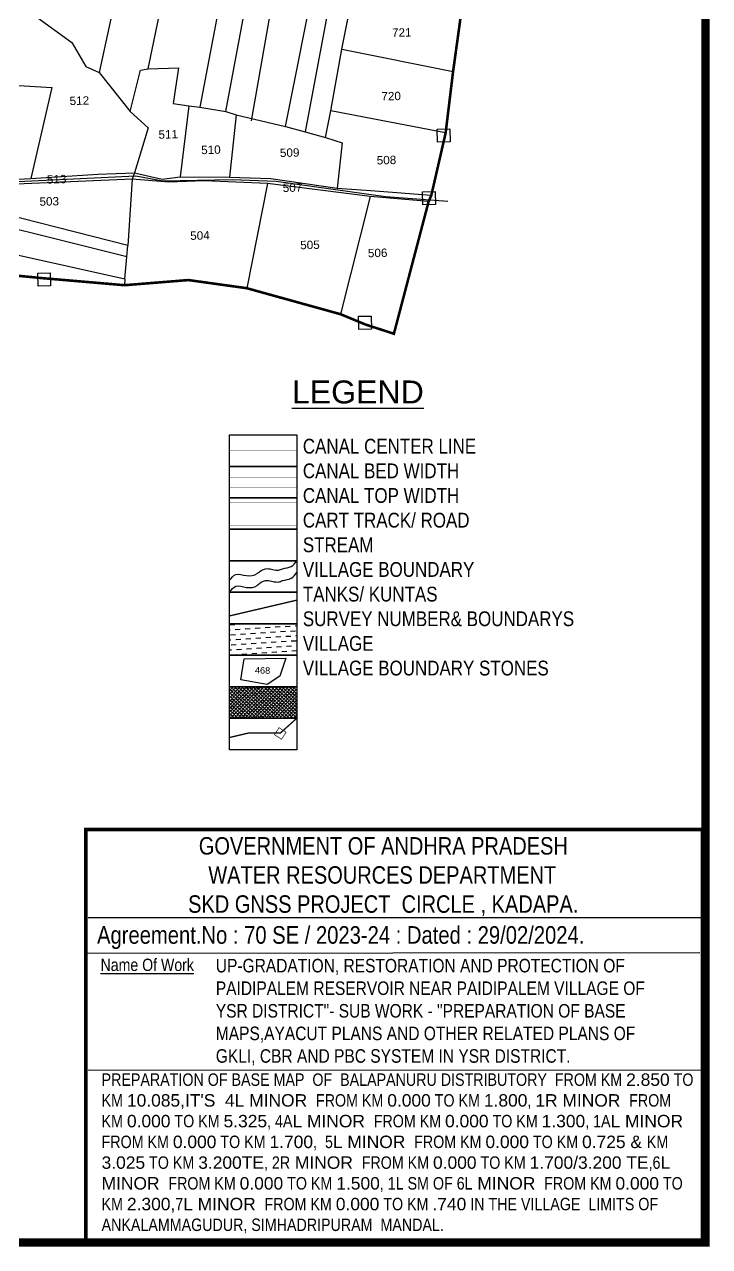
# Model space of a CAD drawing. Header units: millimetres. Extents: x 191939 to 221722, y 1607077 to 1617110.
# Drawn here: x 197034 to 198365, y 1610290 to 1612667 of the extents above; entities that cross this region are included whole.
import ezdxf
from ezdxf.enums import TextEntityAlignment as Align

# ---------------------------------------------------------------- set-up
doc = ezdxf.new("R2010")
doc.units = ezdxf.units.MM
doc.header["$LTSCALE"] = 15
doc.linetypes.add('ACAD_ISO02W100', pattern=[15, 12, -3])
doc.linetypes.add('HIDDEN2', pattern=[0.1875, 0.125, -0.0625])
for name, color, linetype in [('BOUNDRY STONES', 240, 'Continuous'), ('CANAL1', 7, 'Continuous'), ('FRAME 025', 7, 'Continuous'), ('PAPER SIZE', 5, 'Continuous'), ('PLOT', 7, 'Continuous'), ('PLOT NO', 7, 'Continuous'), ('PLOTS NO', 7, 'Continuous'), ('ROADS', 1, 'Continuous'), ('TABLE', 7, 'Continuous'), ('tank', 4, 'Continuous'), ('TITLEBLOCK', 7, 'Continuous'), ('VILLAGE', 7, 'Continuous'), ('VILLAGE BOUNDRY', 5, 'Continuous'), ('VILLAGE STONES', 240, 'Continuous')]:
    doc.layers.add(name, color=color, linetype=linetype)
doc.styles.add('A', font='arial.ttf')
doc.styles.add('ARIALN', font='ARIALN.TTF')
doc.styles.get("Standard").update_dxf_attribs({"font": 'arial.ttf'})

msp = doc.modelspace()

# ---------------------------------------------------------------- hatches: boundary and pattern name
at = {"layer": 'tank'}
h = msp.add_hatch(dxfattribs=at)
h.set_pattern_fill('DASH', color=256, scale=77.763255, angle=3.5405, style=0)
h.set_pattern_definition([(3.5405362, (-297468.716, 525336.951), (9.10157338, 10.3021349), [9.72040692, -9.72040692])])
h.paths.add_polyline_path([(197432.4, 1611501.3), (197562.9, 1611501.3), (197562.9, 1611440.1), (197432.4, 1611440.1)])
at = {"layer": 'VILLAGE', "linetype": 'Continuous'}
h = msp.add_hatch(dxfattribs=at)
h.set_pattern_fill('SACNCR', color=256, scale=52.230973, angle=1.5303, style=0)
h.set_pattern_definition([(46.53031993, (-297468.7164, 525336.9513), (-3.553690313, 3.368753931), []), (46.53031993, (-297465.255, 525337.044), (-3.553690313, 3.368753931), [0, -4.896653744])])
h.paths.add_polyline_path([(197432.4, 1611378.9), (197562.9, 1611378.9), (197562.9, 1611317.6), (197432.4, 1611317.6)])

# ---------------------------------------------------------------- linework, layer by layer
at = {"layer": 'BOUNDRY STONES'}
for points in [[(197835.8, 1612463.1), (197860.3, 1612463.7), (197860.9, 1612438.2), (197836.4, 1612437.6)], [(197807.2, 1612341.5), (197831.7, 1612342.1), (197832.4, 1612316.6), (197807.8, 1612316)], [(197059.6, 1612183), (197084.1, 1612183.7), (197084.7, 1612158.2), (197060.2, 1612157.6)], [(197683, 1612099.2), (197707.6, 1612099.8), (197708.2, 1612074.3), (197683.7, 1612073.7)]]:
    msp.add_lwpolyline(points, close=True, dxfattribs=at)
at = {"layer": 'CANAL1', "color": 1, "linetype": 'HIDDEN2', "ltscale": 100, "const_width": 0.64}
msp.add_lwpolyline([(197432.4, 1611838), (197562.9, 1611838)], dxfattribs=at)
at = {"layer": 'CANAL1', "color": 5, "ltscale": 100, "const_width": 0.64}
for points in [[(197562.9, 1611786.4), (197432.4, 1611786.4)], [(197562.9, 1611767.2), (197432.4, 1611767.2)]]:
    msp.add_lwpolyline(points, dxfattribs=at)
at = {"layer": 'CANAL1', "color": 1, "ltscale": 100, "const_width": 0.64}
for points in [[(197562.9, 1611738), (197432.4, 1611738)], [(197562.9, 1611693.2), (197432.4, 1611693.2)]]:
    msp.add_lwpolyline(points, dxfattribs=at)
at = {"layer": 'FRAME 025', "lineweight": -3}
for points, elevation in [([(197157.9, 1610930.4), (198352.5, 1610930.4)], 0.4), ([(197153, 1610861), (198345.8, 1610861.8)], 4.7), ([(197157.7, 1610634.2), (198352, 1610633.5)], 5.8)]:
    msp.add_lwpolyline(points, dxfattribs=dict(at, elevation=elevation))
at = {"layer": 'PAPER SIZE', "color": 5}
for points, const_width in [([(191947.1, 1616708.1), (198356.8, 1616708.1), (198356.8, 1610298.2), (191947.1, 1610298.2)], 16), ([(197152.9, 1611101.5), (198350.9, 1611101.5), (198350.9, 1610301.3), (197152.9, 1610301.3)], 7.11)]:
    msp.add_lwpolyline(points, close=True, dxfattribs=dict(at, const_width=const_width))
at = {"layer": 'PLOT'}
for points in [[(197455, 1613224.6), (197389.6, 1612868.3), (197337.2, 1612884.3), (197246.8, 1612910.7), (197246.8, 1612910.7), (197251.7, 1612908.1), (197178.9, 1612573.1)], [(197510, 1613218.8), (197374.5, 1612505.6)], [(197425, 1612497.4), (197559.2, 1613215.7)], [(197643.8, 1613204.9), (197612, 1613085.4), (197582.1, 1613093.3), (197474.6, 1612479.4)], [(197731.1, 1613189.6), (197699.3, 1613056.8), (197691.2, 1613057.2), (197579.3, 1612457.7)], [(197618.6, 1612447), (197629.1, 1612499.1), (197650.3, 1612618.4), (197672.7, 1612729.7), (197691, 1612846.1), (197716.7, 1612973.3), (197726.8, 1613037.1), (197776.4, 1613026.3), (197811.5, 1613130.2)], [(197541.3, 1612468.4), (197660.3, 1613066.6), (197691.2, 1613057.2)], [(197274.1, 1612580.5), (197337.2, 1612884.3)], [(195867.8, 1612710.5), (195947.1, 1612654.5), (196081.5, 1612610.5), (196186.8, 1612556.1), (196280.7, 1612555.8), (196564.8, 1612447.2), (196848.2, 1612340.1), (196922.3, 1612360.5), (197046.2, 1612367.2), (197176.6, 1612375.7), (197247.6, 1612378.1), (197301.4, 1612365.8), (197336.4, 1612370.5), (197431.9, 1612370), (197512.5, 1612367.1), (197641.3, 1612348.1), (197715.1, 1612343.1), (197824.3, 1612334.5)], [(197052.4, 1612684.7), (197125.9, 1612631.5), (197153.3, 1612584.9), (197178.9, 1612573.1), (197238.9, 1612497.4), (197274.4, 1612465.8), (197256.8, 1612407.8), (197247.6, 1612378.1), (197243.1, 1612365.8), (197235, 1612237.1)], [(197650.3, 1612618.4), (197866.6, 1612575.2)], [(197238.9, 1612497.4), (197259.4, 1612577.6), (197274.1, 1612580.5), (197332.8, 1612582.3), (197322.6, 1612513.2), (197353.3, 1612508.6), (197374.5, 1612505.6), (197425, 1612497.4), (197444.9, 1612491.2), (197541.3, 1612468.4), (197579.3, 1612457.7), (197618.6, 1612447), (197651.1, 1612436.5), (197641.3, 1612348.1)], [(196870.7, 1612432.5), (196887.7, 1612492.7), (196904.8, 1612548.1), (196911.7, 1612555.3), (196925.4, 1612554), (197086.9, 1612544), (197046.2, 1612367.2)], [(197819.1, 1612322.5), (197705.6, 1612332.1), (197505.9, 1612357.5), (197383.3, 1612362.8), (197314.6, 1612359.8), (197243.1, 1612365.8), (197033.2, 1612357.1), (196921.5, 1612354), (196855.2, 1612333.7), (196281, 1612547.9), (196198.3, 1612549.9), (196252.6, 1612505.3), (196270.6, 1612473.5), (196810.1, 1612265.5), (197228.8, 1612171.8), (197228.1, 1612159.7)], [(197233, 1612214.6), (196842.6, 1612312.4), (196260.8, 1612540.3), (196252.6, 1612505.3)], [(197353.3, 1612508.6), (197336.4, 1612370.5)], [(197444.9, 1612491.2), (197431.9, 1612370)], [(197852.1, 1612455.7), (197629.1, 1612499.1)], [(197505.9, 1612357.5), (197465.6, 1612153.9)], [(197228.8, 1612171.8), (197233, 1612214.6), (197235, 1612237.1), (196855.2, 1612333.7)], [(197705.6, 1612332.1), (197648, 1612103.3)]]:
    msp.add_lwpolyline(points, dxfattribs=at)
at = {"layer": 'PLOT NO'}
for points in [[(197432.4, 1611868.7), (197562.9, 1611868.7), (197562.9, 1611807.4), (197432.4, 1611807.4)], [(197432.4, 1611807.4), (197562.9, 1611807.4), (197562.9, 1611746.2), (197432.4, 1611746.2)], [(197432.4, 1611746.2), (197562.9, 1611746.2), (197562.9, 1611685), (197432.4, 1611685)], [(197432.4, 1611685), (197562.9, 1611685), (197562.9, 1611623.8), (197432.4, 1611623.8)], [(197432.4, 1611623.8), (197562.9, 1611623.8), (197562.9, 1611562.5), (197432.4, 1611562.5)], [(197432.4, 1611562.5), (197562.9, 1611562.5), (197562.9, 1611501.3), (197432.4, 1611501.3)], [(197432.4, 1611501.3), (197562.9, 1611501.3), (197562.9, 1611440.1), (197432.4, 1611440.1)], [(197432.4, 1611440.1), (197562.9, 1611440.1), (197562.9, 1611378.9), (197432.4, 1611378.9)], [(197432.4, 1611378.9), (197562.9, 1611378.9), (197562.9, 1611317.6), (197432.4, 1611317.6)], [(197432.4, 1611317.6), (197562.9, 1611317.6), (197562.9, 1611256.4), (197432.4, 1611256.4)]]:
    msp.add_lwpolyline(points, close=True, dxfattribs=at)
msp.add_lwpolyline([(197454.2, 1611392.5), (197460.9, 1611432.9), (197541.5, 1611434.7), (197529.9, 1611399.3), (197505.5, 1611383.1), (197454.2, 1611392.5)], dxfattribs=at)
at = {"layer": 'PLOT NO', "color": 4}
for points in [[(197432.4, 1611585.9), (197444.3, 1611597.4), (197465.3, 1611595), (197485.8, 1611598.9), (197491.8, 1611603.7), (197505.6, 1611608.5), (197516.5, 1611606.7), (197527.3, 1611605.5), (197535.4, 1611608.1), (197552.3, 1611612.7), (197562.9, 1611623.8)], [(197432.4, 1611562.9), (197444.3, 1611574.5), (197465.3, 1611572), (197485.8, 1611575.9), (197491.8, 1611580.8), (197505.6, 1611585.5), (197516.5, 1611583.7), (197527.3, 1611582.6), (197535.4, 1611585.2), (197552.3, 1611589.8), (197562.9, 1611600.8)]]:
    msp.add_spline(points, degree=3, dxfattribs=at)
at = {"layer": 'ROADS'}
msp.add_lwpolyline([(196189.3, 1612541.9), (196189.5, 1612551.5), (196281.3, 1612552.5), (196541.7, 1612452.9), (196747.1, 1612376.5), (196852.2, 1612336), (196926.3, 1612356.8), (197250.1, 1612372.5), (197302.4, 1612362.4), (197437.6, 1612365.5), (197522.7, 1612361.7), (197735.3, 1612332.4), (197856.1, 1612323.2)], dxfattribs=at)
at = {"layer": 'VILLAGE BOUNDRY', "linetype": 'Continuous'}
msp.add_lwpolyline([(197882, 1612686.6, 5, 5, 0), (197866.6, 1612575.2, 5, 5, 0), (197852.1, 1612455.7, 5, 5, 0), (197824.3, 1612334.5, 5, 5, 0), (197819.1, 1612322.5, 5, 5, 0), (197751.6, 1612065.3, 5, 5, 0), (197696.8, 1612083.1, 5, 5, 0), (197648, 1612103.3, 5, 5, 0), (197465.6, 1612153.9, 5, 5, 0), (197352.3, 1612169.7, 5, 5, 0), (197228.1, 1612159.7, 5, 5, 0), (197070.1, 1612173.3, 5, 5, 0), (196865.2, 1612193.2, 5, 5, 0)], format="xyseb", dxfattribs=at)
at = {"layer": 'VILLAGE BOUNDRY', "linetype": 'ACAD_ISO02W100', "ltscale": 2, "const_width": 2.56}
for points in [[(197432.4, 1611516.6), (197562.9, 1611547.2)], [(197432.4, 1611280.2), (197468.5, 1611288.7), (197530.9, 1611288.7), (197562.9, 1611317.6)]]:
    msp.add_lwpolyline(points, dxfattribs=at)
at = {"layer": 'VILLAGE STONES', "const_width": 1.3}
msp.add_lwpolyline([(197519.6, 1611285.6), (197528.4, 1611299.3), (197542.1, 1611290.4), (197533.2, 1611276.8)], close=True, dxfattribs=at)

# ---------------------------------------------------------------- texts
at = {"layer": 'PLOT NO'}
msp.add_text('468', height=12.8, rotation=358.6877, dxfattribs=at).set_placement((197496.4, 1611410.6), align=Align.MIDDLE_CENTER)
at = {"layer": 'PLOTS NO'}
for s, p in [('721', (197766.9, 1612651.1)), ('720', (197746.2, 1612527.4)), ('512', (197140.6, 1612518.6)), ('511', (197313.2, 1612453.1)), ('510', (197396.1, 1612423.1)), ('509', (197549.1, 1612417.5)), ('508', (197737.2, 1612403)), ('513', (197096.3, 1612365.7)), ('507', (197554.6, 1612349.5)), ('503', (197082, 1612322.7)), ('504', (197374.8, 1612256.4)), ('505', (197588.5, 1612238.1)), ('506', (197720, 1612222.5))]:
    msp.add_text(s, height=16.29, rotation=1.4258, dxfattribs=at).set_placement(p, align=Align.MIDDLE_CENTER)
at = {"layer": 'TABLE', "extrusion": (0.000201441, 0.004807, 0.999988), "style": 'A'}
msp.add_text('%%ULEGEND', height=44.62, rotation=359.9999, dxfattribs=at).set_placement((197681.6, 1611933.3, 7788.2), align=Align.MIDDLE)
at = {"layer": 'TITLEBLOCK', "extrusion": (0.000201441, 0.004807, 0.999988), "style": 'ARIALN'}
msp.add_text('%%UName Of Work', height=23.953, rotation=359.9999, dxfattribs=at).set_placement((197181.7, 1610807.3, 7784.2))
at = {"layer": 'TITLEBLOCK', "extrusion": (0.000201441, 0.004807, 0.999988), "attachment_point": 1, "text_direction": (1, -1e-06, -0.000201), "style": 'ARIALN'}
for s, insert, char_height, width in [('CANAL CENTER LINE \\PCANAL BED WIDTH {\\H1.52882x; }\\PCANAL TOP WIDTH {\\H1.35255x; }\\PCART TRACK/ ROAD{\\H1.4113x; }\\PSTREAM {\\H1.39172x; }\\PVILLAGE BOUNDARY{\\H1.39825x; }\\PTANKS/ KUNTAS{\\H1.39607x; }\\PSURVEY NUMBER& BOUNDARYS{\\H1.3968x; }\\PVILLAGE{\\H1.39655x; }\\PVILLAGE BOUNDARY STONES{\\H1.39664x; }', (197574.7, 1611861), 28.758, 602.932), ('\\pi38.96077;GOVERNMENT OF ANDHRA PRADESH  \\P\\pi57.42384;WATER RESOURCES DEPARTMENT      \\P\\pi18.20572;SKD GNSS PROJECT  CIRCLE , KADAPA.', (197333.6, 1611086.4, -4.9), 33.94, 789.589), ('Agreement.No : 70 SE / 2023-24 : Dated : 29/02/2024.', (197174.9, 1610913.3, -1.6), 34.253, 1105.651), ('UP-GRADATION, RESTORATION AND PROTECTION OF PAIDIPALEM RESERVOIR NEAR PAIDIPALEM VILLAGE OF YSR DISTRICT"- SUB WORK - "PREPARATION OF BASE MAPS,AYACUT PLANS AND OTHER RELATED PLANS OF GKLI, CBR AND PBC SYSTEM IN YSR DISTRICT.', (197405.6, 1610849.7, -0.8), 26.3486, 850.501), ("PREPARATION OF BASE MAP  OF  {\\C1;BALAPANURU DISTRIBUTORY  \\C0;FROM KM \\fArial|b0|i0|c0|p34;2.850\\fArial Narrow|b0|i0|c0|p34; TO KM \\fArial|b0|i0|c0|p34;10.085,IT'S  \\C1;4L MINOR\\C0; } {\\C0;FROM KM \\fArial|b0|i0|c0|p34;0.000\\fArial Narrow|b0|i0|c0|p34; TO KM \\fArial|b0|i0|c0|p34;1.800\\fArial Narrow|b0|i0|c0|p34;, \\fArial|b0|i0|c0|p34;\\C1;1R MINOR\\C0; } {\\C0;FROM    KM \\fArial|b0|i0|c0|p34;0.000\\fArial Narrow|b0|i0|c0|p34; TO KM \\fArial|b0|i0|c0|p34;5.325}, {\\C1;4A\\fArial|b0|i0|c0|p34;L MINOR\\C0; } {\\C0;FROM KM \\fArial|b0|i0|c0|p34;0.000\\fArial Narrow|b0|i0|c0|p34; TO KM \\fArial|b0|i0|c0|p34;1.300\\fArial Narrow|b0|i0|c0|p34;, \\C1;1A\\fArial|b0|i0|c0|p34;L MINOR\\C0; } {\\C0;FROM KM \\fArial|b0|i0|c0|p34;0.000\\fArial Narrow|b0|i0|c0|p34; TO KM \\fArial|b0|i0|c0|p34;1.700\\fArial Narrow|b0|i0|c0|p34;,  \\C1;5\\fArial|b0|i0|c0|p34;L MINOR\\C0; } {\\C0;FROM KM \\fArial|b0|i0|c0|p34;0.000\\fArial Narrow|b0|i0|c0|p34; TO KM \\fArial|b0|i0|c0|p34;0.725 & \\fArial Narrow|b0|i0|c0|p34;KM \\fArial|b0|i0|c0|p34;3.025\\fArial Narrow|b0|i0|c0|p34; TO KM \\fArial|b0|i0|c0|p34;3.200TE\\fArial Narrow|b0|i0|c0|p34;, \\C1;2R\\fArial|b0|i0|c0|p34; MINOR\\C0; } {\\C0;FROM KM \\fArial|b0|i0|c0|p34;0.000\\fArial Narrow|b0|i0|c0|p34; TO KM \\fArial|b0|i0|c0|p34;1.700/3.200 TE\\fArial Narrow|b0|i0|c0|p34;,\\C1;6\\fArial|b0|i0|c0|p34;L MINOR\\C0; } {\\C0;FROM KM \\fArial|b0|i0|c0|p34;0.000\\fArial Narrow|b0|i0|c0|p34; TO KM \\fArial|b0|i0|c0|p34;1.500\\fArial Narrow|b0|i0|c0|p34;, \\C1;1L SM OF 6L\\fArial|b0|i0|c0|p34; MINOR\\C0; } {\\C0;FROM KM \\fArial|b0|i0|c0|p34;0.000\\fArial Narrow|b0|i0|c0|p34; TO KM \\fArial|b0|i0|c0|p34;2.300,\\fArial Narrow|b0|i0|c0|p34;\\C1;7\\fArial|b0|i0|c0|p34;L MINOR\\C0; } {\\C0;FROM KM \\fArial|b0|i0|c0|p34;0.000\\fArial Narrow|b0|i0|c0|p34; TO KM \\fArial|b0|i0|c0|p34;.740} IN THE VILLAGE  LIMITS OF {\\C1;ANKALAMMAGUDUR, SIMHADRIPURAM } MANDAL.", (197183.7, 1610626.9, -4.2), 24.1899, 1161.804)]:
    msp.add_mtext(s, dxfattribs=dict(at, insert=insert, char_height=char_height, width=width))

doc.saveas('drawing.dxf')
